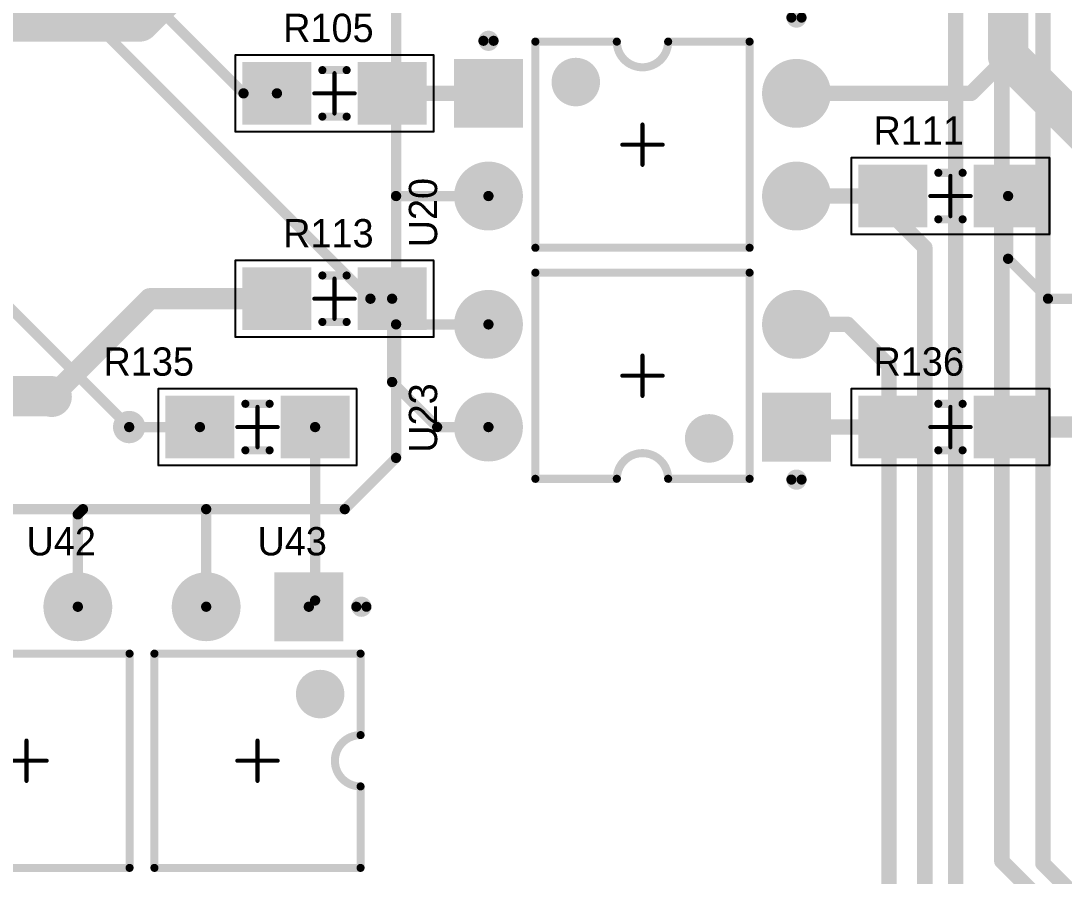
# Model space of a CAD drawing. Header units: millimetres. Extents: x 37 to 246, y 26 to 184.
# Drawn here: x 169.41 to 195.22, y 85.41 to 106.57 of the extents above; entities that cross this region are included whole.
import ezdxf

# ---------------------------------------------------------------- set-up
doc = ezdxf.new("R2010")
doc.units = ezdxf.units.MM
for name, color, linetype in [('BottomLayer', 5, 'Continuous'), ('BottomSolder', 6, 'Continuous'), ('Mechanical15', 56, 'Continuous'), ('MultiLayer', 9, 'Continuous'), ('PadHoleLayer', 156, 'Continuous'), ('TopLayer', 1, 'Continuous'), ('TopOverlay', 2, 'Continuous'), ('TopPaste', 8, 'Continuous'), ('TopSolder', 216, 'Continuous'), ('ViaHoleLayer', 16, 'Continuous')]:
    doc.layers.add(name, color=color, linetype=linetype)

msp = doc.modelspace()

# ---------------------------------------------------------------- linework, layer by layer
at = {"layer": 'BottomLayer'}
for points, const_width in [([(194.691, 85.725), (194.691, 118.999)], 0.381), ([(193.675, 85.779), (193.675, 111.76)], 0.381), ([(178.689, 102.235), (178.689, 110.49)], 0.254), ([(172.339, 106.553), (173.736, 107.95)], 1), ([(192.532, 85.09), (192.532, 108.458)], 0.381), ([(160.909, 106.553), (172.339, 106.553)], 1), ([(163.83, 104.775), (172.085, 96.52)], 0.254), ([(178.689, 99.06), (178.689, 102.235)], 0.254), ([(178.689, 102.235), (180.975, 102.235)], 0.254), ([(188.595, 102.235), (190.5, 102.235)], 0.381), ([(190.5, 102.235), (191.77, 100.965)], 0.381), ([(191.77, 84.455), (191.77, 100.965)], 0.381), ([(178.689, 95.758), (178.689, 99.06)], 0.254), ([(178.689, 99.06), (180.975, 99.06)], 0.254), ([(188.595, 99.06), (189.865, 99.06)], 0.381), ([(189.865, 99.06), (190.881, 98.044)], 0.381), ([(190.881, 66.294), (190.881, 98.044)], 0.381), ([(164.465, 97.282), (170.153, 97.282)], 1), ([(170.153, 97.282), (170.167, 97.269)], 1), ([(170.167, 97.282), (170.18, 97.282)], 0.524), ([(177.419, 94.488), (178.689, 95.758)], 0.254), ([(165.1, 94.488), (170.942, 94.488)], 0.254), ([(170.815, 94.361), (170.942, 94.488)], 0.254), ([(170.815, 92.075), (170.815, 94.361)], 0.254), ([(170.942, 94.488), (173.99, 94.488)], 0.254), ([(173.99, 94.488), (177.419, 94.488)], 0.254), ([(173.99, 92.075), (173.99, 94.488)], 0.254), ([(193.675, 85.779), (198.12, 81.334)], 0.381), ([(194.691, 85.725), (199.39, 81.026)], 0.381)]:
    msp.add_lwpolyline(points, dxfattribs=dict(at, const_width=const_width))
for points, const_width in [([(172.089, 106.553, 1), (172.589, 106.553, 1)], 0.5), ([(172.089, 106.553, 1), (172.589, 106.553, 1)], 0.5), ([(188.22, 104.775, 1), (188.97, 104.775, 1)], 0.75), ([(180.6, 102.235, 1), (181.35, 102.235, 1)], 0.75), ([(188.22, 102.235, 1), (188.97, 102.235, 1)], 0.75), ([(178.625, 102.235, 1), (178.752, 102.235, 1)], 0.127), ([(178.625, 102.235, 1), (178.752, 102.235, 1)], 0.127), ([(178.625, 102.235, 1), (178.752, 102.235, 1)], 0.127), ([(180.911, 102.235, 1), (181.038, 102.235, 1)], 0.127), ([(188.5, 102.235, 1), (188.69, 102.235, 1)], 0.191), ([(190.405, 102.235, 1), (190.595, 102.235, 1)], 0.191), ([(190.405, 102.235, 1), (190.595, 102.235, 1)], 0.191), ([(191.675, 100.965, 1), (191.865, 100.965, 1)], 0.191), ([(191.675, 100.965, 1), (191.865, 100.965, 1)], 0.191), ([(180.6, 99.06, 1), (181.35, 99.06, 1)], 0.75), ([(188.22, 99.06, 1), (188.97, 99.06, 1)], 0.75), ([(178.625, 99.06, 1), (178.752, 99.06, 1)], 0.127), ([(178.625, 99.06, 1), (178.752, 99.06, 1)], 0.127), ([(178.625, 99.06, 1), (178.752, 99.06, 1)], 0.127), ([(180.911, 99.06, 1), (181.038, 99.06, 1)], 0.127), ([(188.5, 99.06, 1), (188.69, 99.06, 1)], 0.191), ([(189.77, 99.06, 1), (189.96, 99.06, 1)], 0.191), ([(189.77, 99.06, 1), (189.96, 99.06, 1)], 0.191), ([(190.786, 98.044, 1), (190.976, 98.044, 1)], 0.191), ([(190.786, 98.044, 1), (190.976, 98.044, 1)], 0.191), ([(169.903, 97.282, 1), (170.403, 97.282, 1)], 0.5), ([(169.903, 97.282, 1), (170.403, 97.282, 1)], 0.5), ([(169.917, 97.269, 1), (170.417, 97.269, 1)], 0.5), ([(169.98, 97.282, 1), (170.38, 97.282, 1)], 0.4), ([(170.036, 97.282, 1), (170.298, 97.282, 1)], 0.262), ([(170.049, 97.282, 1), (170.311, 97.282, 1)], 0.262), ([(180.6, 96.52, 1), (181.35, 96.52, 1)], 0.75), ([(171.885, 96.52, 1), (172.285, 96.52, 1)], 0.4), ([(172.022, 96.52, 1), (172.149, 96.52, 1)], 0.127), ([(178.625, 95.758, 1), (178.752, 95.758, 1)], 0.127), ([(178.625, 95.758, 1), (178.752, 95.758, 1)], 0.127), ([(170.751, 94.361, 1), (170.879, 94.361, 1)], 0.127), ([(170.751, 94.361, 1), (170.879, 94.361, 1)], 0.127), ([(170.879, 94.488, 1), (171.006, 94.488, 1)], 0.127), ([(170.879, 94.488, 1), (171.006, 94.488, 1)], 0.127), ([(170.879, 94.488, 1), (171.006, 94.488, 1)], 0.127), ([(173.927, 94.488, 1), (174.054, 94.488, 1)], 0.127), ([(173.927, 94.488, 1), (174.054, 94.488, 1)], 0.127), ([(173.927, 94.488, 1), (174.054, 94.488, 1)], 0.127), ([(177.356, 94.488, 1), (177.482, 94.488, 1)], 0.127), ([(177.356, 94.488, 1), (177.482, 94.488, 1)], 0.127), ([(170.44, 92.075, 1), (171.19, 92.075, 1)], 0.75), ([(173.615, 92.075, 1), (174.365, 92.075, 1)], 0.75), ([(170.751, 92.075, 1), (170.879, 92.075, 1)], 0.127), ([(173.927, 92.075, 1), (174.054, 92.075, 1)], 0.127), ([(193.58, 85.779, 1), (193.77, 85.779, 1)], 0.191), ([(193.58, 85.779, 1), (193.77, 85.779, 1)], 0.191), ([(194.596, 85.725, 1), (194.786, 85.725, 1)], 0.191), ([(194.596, 85.725, 1), (194.786, 85.725, 1)], 0.191)]:
    msp.add_lwpolyline(points, format="xyb", close=True, dxfattribs=dict(at, const_width=const_width))
for points in [[(180.225, 104.025), (181.725, 104.025), (180.225, 105.525), (181.725, 105.525)], [(189.345, 97.27), (187.845, 97.27), (189.345, 95.77), (187.845, 95.77)], [(175.78, 92.825), (175.78, 91.325), (177.28, 92.825), (177.28, 91.325)]]:
    msp.add_solid(points, dxfattribs=at)
at = {"layer": 'BottomSolder', "const_width": 0.852}
for points in [[(188.169, 104.775, 1), (189.021, 104.775, 1)], [(180.549, 102.235, 1), (181.401, 102.235, 1)], [(188.169, 102.235, 1), (189.021, 102.235, 1)], [(180.549, 99.06, 1), (181.401, 99.06, 1)], [(188.169, 99.06, 1), (189.021, 99.06, 1)], [(180.549, 96.52, 1), (181.401, 96.52, 1)], [(170.389, 92.075, 1), (171.241, 92.075, 1)], [(173.564, 92.075, 1), (174.416, 92.075, 1)]]:
    msp.add_lwpolyline(points, format="xyb", close=True, dxfattribs=at)
at = {"layer": 'BottomSolder'}
for points in [[(180.123, 103.923), (181.827, 103.923), (180.123, 105.627), (181.827, 105.627)], [(189.447, 97.372), (187.743, 97.372), (189.447, 95.668), (187.743, 95.668)], [(175.678, 92.927), (175.678, 91.223), (177.382, 92.927), (177.382, 91.223)]]:
    msp.add_solid(points, dxfattribs=at)
at = {"layer": 'Mechanical15'}
for points, const_width in [([(174.715, 103.825), (174.715, 105.725)], 0.05), ([(174.715, 105.725), (179.615, 105.725)], 0.05), ([(179.615, 103.825), (179.615, 105.725)], 0.05), ([(177.165, 104.275), (177.165, 105.275)], 0.1), ([(176.665, 104.775), (177.665, 104.775)], 0.1), ([(184.785, 103.005), (184.785, 104.005)], 0.1), ([(174.715, 103.825), (179.615, 103.825)], 0.05), ([(184.285, 103.505), (185.285, 103.505)], 0.1), ([(189.955, 101.285), (189.955, 103.185)], 0.05), ([(189.955, 103.185), (194.855, 103.185)], 0.05), ([(194.855, 101.285), (194.855, 103.185)], 0.05), ([(192.405, 101.735), (192.405, 102.735)], 0.1), ([(191.905, 102.235), (192.905, 102.235)], 0.1), ([(189.955, 101.285), (194.855, 101.285)], 0.05), ([(174.715, 98.745), (174.715, 100.645)], 0.05), ([(174.715, 100.645), (179.615, 100.645)], 0.05), ([(179.615, 98.745), (179.615, 100.645)], 0.05), ([(177.165, 99.195), (177.165, 100.195)], 0.1), ([(176.665, 99.695), (177.665, 99.695)], 0.1), ([(174.715, 98.745), (179.615, 98.745)], 0.05), ([(184.785, 97.29), (184.785, 98.29)], 0.1), ([(184.285, 97.79), (185.285, 97.79)], 0.1), ([(172.81, 95.57), (172.81, 97.47)], 0.05), ([(172.81, 97.47), (177.71, 97.47)], 0.05), ([(177.71, 95.57), (177.71, 97.47)], 0.05), ([(189.955, 95.57), (189.955, 97.47)], 0.05), ([(189.955, 97.47), (194.855, 97.47)], 0.05), ([(194.855, 95.57), (194.855, 97.47)], 0.05), ([(175.26, 96.02), (175.26, 97.02)], 0.1), ([(192.405, 96.02), (192.405, 97.02)], 0.1), ([(174.76, 96.52), (175.76, 96.52)], 0.1), ([(191.905, 96.52), (192.905, 96.52)], 0.1), ([(172.81, 95.57), (177.71, 95.57)], 0.05), ([(189.955, 95.57), (194.855, 95.57)], 0.05), ([(169.545, 87.765), (169.545, 88.765)], 0.1), ([(175.26, 87.765), (175.26, 88.765)], 0.1), ([(169.045, 88.265), (170.045, 88.265)], 0.1), ([(174.76, 88.265), (175.76, 88.265)], 0.1)]:
    msp.add_lwpolyline(points, dxfattribs=dict(at, const_width=const_width))
for points, const_width in [([(174.703, 105.725, 1), (174.727, 105.725, 1)], 0.025), ([(174.703, 105.725, 1), (174.727, 105.725, 1)], 0.025), ([(179.603, 105.725, 1), (179.627, 105.725, 1)], 0.025), ([(179.603, 105.725, 1), (179.627, 105.725, 1)], 0.025), ([(177.14, 105.275, 1), (177.19, 105.275, 1)], 0.05), ([(176.64, 104.775, 1), (176.69, 104.775, 1)], 0.05), ([(177.64, 104.775, 1), (177.69, 104.775, 1)], 0.05), ([(177.14, 104.275, 1), (177.19, 104.275, 1)], 0.05), ([(184.76, 104.005, 1), (184.81, 104.005, 1)], 0.05), ([(174.703, 103.825, 1), (174.727, 103.825, 1)], 0.025), ([(174.703, 103.825, 1), (174.727, 103.825, 1)], 0.025), ([(179.603, 103.825, 1), (179.627, 103.825, 1)], 0.025), ([(179.603, 103.825, 1), (179.627, 103.825, 1)], 0.025), ([(184.26, 103.505, 1), (184.31, 103.505, 1)], 0.05), ([(185.26, 103.505, 1), (185.31, 103.505, 1)], 0.05), ([(184.76, 103.005, 1), (184.81, 103.005, 1)], 0.05), ([(189.943, 103.185, 1), (189.967, 103.185, 1)], 0.025), ([(189.943, 103.185, 1), (189.967, 103.185, 1)], 0.025), ([(194.843, 103.185, 1), (194.867, 103.185, 1)], 0.025), ([(194.843, 103.185, 1), (194.867, 103.185, 1)], 0.025), ([(192.38, 102.735, 1), (192.43, 102.735, 1)], 0.05), ([(191.88, 102.235, 1), (191.93, 102.235, 1)], 0.05), ([(192.88, 102.235, 1), (192.93, 102.235, 1)], 0.05), ([(192.38, 101.735, 1), (192.43, 101.735, 1)], 0.05), ([(189.943, 101.285, 1), (189.967, 101.285, 1)], 0.025), ([(189.943, 101.285, 1), (189.967, 101.285, 1)], 0.025), ([(194.843, 101.285, 1), (194.867, 101.285, 1)], 0.025), ([(194.843, 101.285, 1), (194.867, 101.285, 1)], 0.025), ([(174.703, 100.645, 1), (174.727, 100.645, 1)], 0.025), ([(174.703, 100.645, 1), (174.727, 100.645, 1)], 0.025), ([(179.603, 100.645, 1), (179.627, 100.645, 1)], 0.025), ([(179.603, 100.645, 1), (179.627, 100.645, 1)], 0.025), ([(177.14, 100.195, 1), (177.19, 100.195, 1)], 0.05), ([(176.64, 99.695, 1), (176.69, 99.695, 1)], 0.05), ([(177.64, 99.695, 1), (177.69, 99.695, 1)], 0.05), ([(177.14, 99.195, 1), (177.19, 99.195, 1)], 0.05), ([(174.703, 98.745, 1), (174.727, 98.745, 1)], 0.025), ([(174.703, 98.745, 1), (174.727, 98.745, 1)], 0.025), ([(179.603, 98.745, 1), (179.627, 98.745, 1)], 0.025), ([(179.603, 98.745, 1), (179.627, 98.745, 1)], 0.025), ([(184.76, 98.29, 1), (184.81, 98.29, 1)], 0.05), ([(184.26, 97.79, 1), (184.31, 97.79, 1)], 0.05), ([(185.26, 97.79, 1), (185.31, 97.79, 1)], 0.05), ([(172.798, 97.47, 1), (172.822, 97.47, 1)], 0.025), ([(172.798, 97.47, 1), (172.822, 97.47, 1)], 0.025), ([(177.698, 97.47, 1), (177.722, 97.47, 1)], 0.025), ([(177.698, 97.47, 1), (177.722, 97.47, 1)], 0.025), ([(184.76, 97.29, 1), (184.81, 97.29, 1)], 0.05), ([(189.943, 97.47, 1), (189.967, 97.47, 1)], 0.025), ([(189.943, 97.47, 1), (189.967, 97.47, 1)], 0.025), ([(194.843, 97.47, 1), (194.867, 97.47, 1)], 0.025), ([(194.843, 97.47, 1), (194.867, 97.47, 1)], 0.025), ([(175.235, 97.02, 1), (175.285, 97.02, 1)], 0.05), ([(192.38, 97.02, 1), (192.43, 97.02, 1)], 0.05), ([(174.735, 96.52, 1), (174.785, 96.52, 1)], 0.05), ([(175.735, 96.52, 1), (175.785, 96.52, 1)], 0.05), ([(191.88, 96.52, 1), (191.93, 96.52, 1)], 0.05), ([(192.88, 96.52, 1), (192.93, 96.52, 1)], 0.05), ([(175.235, 96.02, 1), (175.285, 96.02, 1)], 0.05), ([(192.38, 96.02, 1), (192.43, 96.02, 1)], 0.05), ([(172.798, 95.57, 1), (172.822, 95.57, 1)], 0.025), ([(172.798, 95.57, 1), (172.822, 95.57, 1)], 0.025), ([(177.698, 95.57, 1), (177.722, 95.57, 1)], 0.025), ([(177.698, 95.57, 1), (177.722, 95.57, 1)], 0.025), ([(189.943, 95.57, 1), (189.967, 95.57, 1)], 0.025), ([(189.943, 95.57, 1), (189.967, 95.57, 1)], 0.025), ([(194.843, 95.57, 1), (194.867, 95.57, 1)], 0.025), ([(194.843, 95.57, 1), (194.867, 95.57, 1)], 0.025), ([(169.52, 88.765, 1), (169.57, 88.765, 1)], 0.05), ([(175.235, 88.765, 1), (175.285, 88.765, 1)], 0.05), ([(170.02, 88.265, 1), (170.07, 88.265, 1)], 0.05), ([(174.735, 88.265, 1), (174.785, 88.265, 1)], 0.05), ([(175.735, 88.265, 1), (175.785, 88.265, 1)], 0.05), ([(169.52, 87.765, 1), (169.57, 87.765, 1)], 0.05), ([(175.235, 87.765, 1), (175.285, 87.765, 1)], 0.05)]:
    msp.add_lwpolyline(points, format="xyb", close=True, dxfattribs=dict(at, const_width=const_width))
at = {"layer": 'MultiLayer', "const_width": 0.4}
for points in [[(169.98, 97.282, 1), (170.38, 97.282, 1)], [(171.885, 96.52, 1), (172.285, 96.52, 1)]]:
    msp.add_lwpolyline(points, format="xyb", close=True, dxfattribs=at)
at = {"layer": 'PadHoleLayer', "const_width": 0.45}
for points in [[(180.75, 104.775, 1), (181.2, 104.775, 1)], [(188.37, 104.775, 1), (188.82, 104.775, 1)], [(180.75, 102.235, 1), (181.2, 102.235, 1)], [(188.37, 102.235, 1), (188.82, 102.235, 1)], [(180.75, 99.06, 1), (181.2, 99.06, 1)], [(188.37, 99.06, 1), (188.82, 99.06, 1)], [(180.75, 96.52, 1), (181.2, 96.52, 1)], [(188.37, 96.52, 1), (188.82, 96.52, 1)], [(170.59, 92.075, 1), (171.04, 92.075, 1)], [(173.765, 92.075, 1), (174.215, 92.075, 1)], [(176.305, 92.075, 1), (176.755, 92.075, 1)]]:
    msp.add_lwpolyline(points, format="xyb", close=True, dxfattribs=at)
at = {"layer": 'TopLayer'}
for points, const_width in [([(156.574, 123.115), (174.914, 104.775)], 0.254), ([(166.951, 110.798), (178.054, 99.695)], 0.254), ([(193.83, 105.692), (193.83, 107.95)], 1), ([(193.83, 105.692), (196.906, 102.616)], 1), ([(192.913, 104.775), (193.83, 105.692)], 0.384), ([(174.914, 104.775), (175.74, 104.775)], 0.254), ([(178.59, 104.775), (180.975, 104.775)], 0.384), ([(188.595, 104.775), (192.913, 104.775)], 0.384), ([(188.595, 102.235), (190.98, 102.235)], 0.381), ([(193.83, 100.683), (193.83, 102.235)], 0.254), ([(193.83, 100.683), (194.818, 99.695)], 0.254), ([(170.18, 97.282), (172.593, 99.695)], 0.524), ([(172.593, 99.695), (175.74, 99.695)], 0.524), ([(178.054, 99.695), (178.59, 99.695)], 0.254), ([(178.59, 97.635), (178.59, 99.695)], 0.254), ([(194.818, 99.695), (200.025, 99.695)], 0.254), ([(178.59, 97.635), (179.705, 96.52)], 0.254), ([(168.303, 97.282), (170.18, 97.282)], 0.524), ([(172.085, 96.52), (173.835, 96.52)], 0.254), ([(176.685, 92.23), (176.685, 96.52)], 0.254), ([(179.705, 96.52), (180.975, 96.52)], 0.254), ([(188.595, 96.52), (190.98, 96.52)], 0.381), ([(193.83, 96.52), (199.263, 96.52)], 0.524), ([(176.53, 92.075), (176.685, 92.23)], 0.254)]:
    msp.add_lwpolyline(points, dxfattribs=dict(at, const_width=const_width))
for points, const_width in [([(193.58, 105.692, 1), (194.08, 105.692, 1)], 0.5), ([(193.58, 105.692, 1), (194.08, 105.692, 1)], 0.5), ([(193.734, 105.692, 1), (193.926, 105.692, 1)], 0.192), ([(188.22, 104.775, 1), (188.97, 104.775, 1)], 0.75), ([(174.851, 104.775, 1), (174.978, 104.775, 1)], 0.127), ([(174.851, 104.775, 1), (174.978, 104.775, 1)], 0.127), ([(175.677, 104.775, 1), (175.804, 104.775, 1)], 0.127), ([(178.494, 104.775, 1), (178.686, 104.775, 1)], 0.192), ([(180.879, 104.775, 1), (181.071, 104.775, 1)], 0.192), ([(188.499, 104.775, 1), (188.691, 104.775, 1)], 0.192), ([(192.817, 104.775, 1), (193.009, 104.775, 1)], 0.192), ([(192.817, 104.775, 1), (193.009, 104.775, 1)], 0.192), ([(180.6, 102.235, 1), (181.35, 102.235, 1)], 0.75), ([(188.22, 102.235, 1), (188.97, 102.235, 1)], 0.75), ([(188.5, 102.235, 1), (188.69, 102.235, 1)], 0.191), ([(190.885, 102.235, 1), (191.075, 102.235, 1)], 0.191), ([(193.767, 102.235, 1), (193.894, 102.235, 1)], 0.127), ([(193.767, 100.683, 1), (193.894, 100.683, 1)], 0.127), ([(193.767, 100.683, 1), (193.894, 100.683, 1)], 0.127), ([(172.462, 99.695, 1), (172.724, 99.695, 1)], 0.262), ([(172.462, 99.695, 1), (172.724, 99.695, 1)], 0.262), ([(175.609, 99.695, 1), (175.871, 99.695, 1)], 0.262), ([(177.99, 99.695, 1), (178.118, 99.695, 1)], 0.127), ([(177.99, 99.695, 1), (178.118, 99.695, 1)], 0.127), ([(178.527, 99.695, 1), (178.654, 99.695, 1)], 0.127), ([(178.527, 99.695, 1), (178.654, 99.695, 1)], 0.127), ([(180.6, 99.06, 1), (181.35, 99.06, 1)], 0.75), ([(188.22, 99.06, 1), (188.97, 99.06, 1)], 0.75), ([(194.755, 99.695, 1), (194.881, 99.695, 1)], 0.127), ([(194.755, 99.695, 1), (194.881, 99.695, 1)], 0.127), ([(169.98, 97.282, 1), (170.38, 97.282, 1)], 0.4), ([(178.527, 97.635, 1), (178.654, 97.635, 1)], 0.127), ([(178.527, 97.635, 1), (178.654, 97.635, 1)], 0.127), ([(170.049, 97.282, 1), (170.311, 97.282, 1)], 0.262), ([(170.049, 97.282, 1), (170.311, 97.282, 1)], 0.262), ([(180.6, 96.52, 1), (181.35, 96.52, 1)], 0.75), ([(171.885, 96.52, 1), (172.285, 96.52, 1)], 0.4), ([(172.022, 96.52, 1), (172.149, 96.52, 1)], 0.127), ([(173.772, 96.52, 1), (173.899, 96.52, 1)], 0.127), ([(176.622, 96.52, 1), (176.749, 96.52, 1)], 0.127), ([(179.642, 96.52, 1), (179.768, 96.52, 1)], 0.127), ([(179.642, 96.52, 1), (179.768, 96.52, 1)], 0.127), ([(180.911, 96.52, 1), (181.038, 96.52, 1)], 0.127), ([(188.5, 96.52, 1), (188.69, 96.52, 1)], 0.191), ([(190.885, 96.52, 1), (191.075, 96.52, 1)], 0.191), ([(193.699, 96.52, 1), (193.961, 96.52, 1)], 0.262), ([(170.44, 92.075, 1), (171.19, 92.075, 1)], 0.75), ([(173.615, 92.075, 1), (174.365, 92.075, 1)], 0.75), ([(176.466, 92.075, 1), (176.594, 92.075, 1)], 0.127), ([(176.622, 92.23, 1), (176.749, 92.23, 1)], 0.127), ([(176.622, 92.23, 1), (176.749, 92.23, 1)], 0.127)]:
    msp.add_lwpolyline(points, format="xyb", close=True, dxfattribs=dict(at, const_width=const_width))
for points in [[(174.99, 105.45), (174.99, 104.1), (176.49, 105.45), (176.49, 104.1)], [(177.84, 105.45), (177.84, 104.1), (179.34, 105.45), (179.34, 104.1)], [(180.225, 104.025), (181.725, 104.025), (180.225, 105.525), (181.725, 105.525)], [(190.23, 102.91), (190.23, 101.56), (191.73, 102.91), (191.73, 101.56)], [(193.08, 102.91), (193.08, 101.56), (194.58, 102.91), (194.58, 101.56)], [(174.99, 100.37), (174.99, 99.02), (176.49, 100.37), (176.49, 99.02)], [(177.84, 100.37), (177.84, 99.02), (179.34, 100.37), (179.34, 99.02)], [(173.085, 97.195), (173.085, 95.845), (174.585, 97.195), (174.585, 95.845)], [(175.935, 97.195), (175.935, 95.845), (177.435, 97.195), (177.435, 95.845)], [(189.345, 97.27), (187.845, 97.27), (189.345, 95.77), (187.845, 95.77)], [(191.73, 95.845), (191.73, 97.195), (190.23, 95.845), (190.23, 97.195)], [(194.58, 95.845), (194.58, 97.195), (193.08, 95.845), (193.08, 97.195)], [(175.78, 92.825), (175.78, 91.325), (177.28, 92.825), (177.28, 91.325)]]:
    msp.add_solid(points, dxfattribs=at)
at = {"layer": 'TopOverlay'}
for points, const_width in [([(188.72, 106.65, 1), (188.47, 106.65, 1)], 0.25), ([(188.407, 106.65, 1), (188.532, 106.65, 1)], 0.125), ([(188.658, 106.65, 1), (188.783, 106.65, 1)], 0.125), ([(181.1, 106.075, 1), (180.85, 106.075, 1)], 0.25), ([(180.787, 106.075, 1), (180.912, 106.075, 1)], 0.125), ([(181.038, 106.075, 1), (181.163, 106.075, 1)], 0.125), ([(182.085, 106.055, 1), (182.185, 106.055, 1)], 0.1), ([(182.085, 106.055, 1), (182.185, 106.055, 1)], 0.1), ([(184.1, 106.055, 1), (184.2, 106.055, 1)], 0.1), ([(184.1, 106.055, 1), (184.2, 106.055, 1)], 0.1), ([(185.37, 106.055, 1), (185.47, 106.055, 1)], 0.1), ([(185.37, 106.055, 1), (185.47, 106.055, 1)], 0.1), ([(187.385, 106.055, 1), (187.485, 106.055, 1)], 0.1), ([(187.385, 106.055, 1), (187.485, 106.055, 1)], 0.1), ([(183.435, 105.055, 1), (182.835, 105.055, 1)], 0.6), ([(176.815, 105.35, 1), (176.915, 105.35, 1)], 0.1), ([(177.415, 105.35, 1), (177.515, 105.35, 1)], 0.1), ([(182.685, 105.055, 1), (182.985, 105.055, 1)], 0.3), ([(183.285, 105.055, 1), (183.585, 105.055, 1)], 0.3), ([(176.815, 104.2, 1), (176.915, 104.2, 1)], 0.1), ([(177.415, 104.2, 1), (177.515, 104.2, 1)], 0.1), ([(192.055, 102.81, 1), (192.155, 102.81, 1)], 0.1), ([(192.655, 102.81, 1), (192.755, 102.81, 1)], 0.1), ([(192.055, 101.66, 1), (192.155, 101.66, 1)], 0.1), ([(192.655, 101.66, 1), (192.755, 101.66, 1)], 0.1), ([(182.085, 100.955, 1), (182.185, 100.955, 1)], 0.1), ([(182.085, 100.955, 1), (182.185, 100.955, 1)], 0.1), ([(187.385, 100.955, 1), (187.485, 100.955, 1)], 0.1), ([(187.385, 100.955, 1), (187.485, 100.955, 1)], 0.1), ([(182.085, 100.34, 1), (182.185, 100.34, 1)], 0.1), ([(182.085, 100.34, 1), (182.185, 100.34, 1)], 0.1), ([(187.385, 100.34, 1), (187.485, 100.34, 1)], 0.1), ([(187.385, 100.34, 1), (187.485, 100.34, 1)], 0.1), ([(176.815, 100.27, 1), (176.915, 100.27, 1)], 0.1), ([(177.415, 100.27, 1), (177.515, 100.27, 1)], 0.1), ([(176.815, 99.12, 1), (176.915, 99.12, 1)], 0.1), ([(177.415, 99.12, 1), (177.515, 99.12, 1)], 0.1), ([(174.91, 97.095, 1), (175.01, 97.095, 1)], 0.1), ([(175.51, 97.095, 1), (175.61, 97.095, 1)], 0.1), ([(192.055, 97.095, 1), (192.155, 97.095, 1)], 0.1), ([(192.655, 97.095, 1), (192.755, 97.095, 1)], 0.1), ([(186.735, 96.24, 1), (186.135, 96.24, 1)], 0.6), ([(185.985, 96.24, 1), (186.285, 96.24, 1)], 0.3), ([(186.585, 96.24, 1), (186.885, 96.24, 1)], 0.3), ([(174.91, 95.945, 1), (175.01, 95.945, 1)], 0.1), ([(175.51, 95.945, 1), (175.61, 95.945, 1)], 0.1), ([(192.055, 95.945, 1), (192.155, 95.945, 1)], 0.1), ([(192.655, 95.945, 1), (192.755, 95.945, 1)], 0.1), ([(182.085, 95.24, 1), (182.185, 95.24, 1)], 0.1), ([(182.085, 95.24, 1), (182.185, 95.24, 1)], 0.1), ([(184.1, 95.24, 1), (184.2, 95.24, 1)], 0.1), ([(184.1, 95.24, 1), (184.2, 95.24, 1)], 0.1), ([(185.37, 95.24, 1), (185.47, 95.24, 1)], 0.1), ([(185.37, 95.24, 1), (185.47, 95.24, 1)], 0.1), ([(187.385, 95.24, 1), (187.485, 95.24, 1)], 0.1), ([(187.385, 95.24, 1), (187.485, 95.24, 1)], 0.1), ([(188.72, 95.22, 1), (188.47, 95.22, 1)], 0.25), ([(188.407, 95.22, 1), (188.532, 95.22, 1)], 0.125), ([(188.658, 95.22, 1), (188.783, 95.22, 1)], 0.125), ([(177.955, 92.075, 1), (177.705, 92.075, 1)], 0.25), ([(177.642, 92.075, 1), (177.767, 92.075, 1)], 0.125), ([(177.893, 92.075, 1), (178.018, 92.075, 1)], 0.125), ([(172.045, 90.915, 1), (172.145, 90.915, 1)], 0.1), ([(172.045, 90.915, 1), (172.145, 90.915, 1)], 0.1), ([(172.66, 90.915, 1), (172.76, 90.915, 1)], 0.1), ([(172.66, 90.915, 1), (172.76, 90.915, 1)], 0.1), ([(177.76, 90.915, 1), (177.86, 90.915, 1)], 0.1), ([(177.76, 90.915, 1), (177.86, 90.915, 1)], 0.1), ([(177.11, 89.915, 1), (176.51, 89.915, 1)], 0.6), ([(176.36, 89.915, 1), (176.66, 89.915, 1)], 0.3), ([(176.96, 89.915, 1), (177.26, 89.915, 1)], 0.3), ([(177.76, 88.9, 1), (177.86, 88.9, 1)], 0.1), ([(177.76, 88.9, 1), (177.86, 88.9, 1)], 0.1), ([(177.76, 87.63, 1), (177.86, 87.63, 1)], 0.1), ([(177.76, 87.63, 1), (177.86, 87.63, 1)], 0.1), ([(172.045, 85.615, 1), (172.145, 85.615, 1)], 0.1), ([(172.045, 85.615, 1), (172.145, 85.615, 1)], 0.1), ([(172.66, 85.615, 1), (172.76, 85.615, 1)], 0.1), ([(172.66, 85.615, 1), (172.76, 85.615, 1)], 0.1), ([(177.76, 85.615, 1), (177.86, 85.615, 1)], 0.1), ([(177.76, 85.615, 1), (177.86, 85.615, 1)], 0.1)]:
    msp.add_lwpolyline(points, format="xyb", close=True, dxfattribs=dict(at, const_width=const_width))
at = {"layer": 'TopOverlay', "const_width": 0.2}
for points in [[(182.135, 106.055), (184.15, 106.055)], [(182.135, 100.955), (182.135, 106.055)], [(185.42, 106.055), (187.435, 106.055)], [(187.435, 100.955), (187.435, 106.055)], [(176.865, 105.35), (177.465, 105.35)], [(176.865, 104.2), (177.465, 104.2)], [(192.105, 102.81), (192.705, 102.81)], [(192.105, 101.66), (192.705, 101.66)], [(182.135, 100.955), (187.435, 100.955)], [(182.135, 95.24), (182.135, 100.34)], [(182.135, 100.34), (187.435, 100.34)], [(187.435, 95.24), (187.435, 100.34)], [(176.865, 100.27), (177.465, 100.27)], [(176.865, 99.12), (177.465, 99.12)], [(174.96, 97.095), (175.56, 97.095)], [(192.105, 97.095), (192.705, 97.095)], [(174.96, 95.945), (175.56, 95.945)], [(192.105, 95.945), (192.705, 95.945)], [(182.135, 95.24), (184.15, 95.24)], [(185.42, 95.24), (187.435, 95.24)], [(166.995, 90.915), (172.095, 90.915)], [(172.095, 85.615), (172.095, 90.915)], [(172.71, 85.615), (172.71, 90.915)], [(172.71, 90.915), (177.81, 90.915)], [(177.81, 88.9), (177.81, 90.915)], [(177.81, 85.615), (177.81, 87.63)], [(166.995, 85.615), (172.095, 85.615)], [(172.71, 85.615), (177.81, 85.615)]]:
    msp.add_lwpolyline(points, dxfattribs=at)
for points in [[(185.42, 106.055, -1), (184.15, 106.055)], [(184.15, 95.24, -1), (185.42, 95.24)], [(177.81, 87.63, -1), (177.81, 88.9)]]:
    msp.add_lwpolyline(points, format="xyb", dxfattribs=at)
at = {"layer": 'TopPaste'}
for points in [[(174.99, 105.45), (174.99, 104.1), (176.49, 105.45), (176.49, 104.1)], [(177.84, 105.45), (177.84, 104.1), (179.34, 105.45), (179.34, 104.1)], [(190.23, 102.91), (190.23, 101.56), (191.73, 102.91), (191.73, 101.56)], [(193.08, 102.91), (193.08, 101.56), (194.58, 102.91), (194.58, 101.56)], [(174.99, 100.37), (174.99, 99.02), (176.49, 100.37), (176.49, 99.02)], [(177.84, 100.37), (177.84, 99.02), (179.34, 100.37), (179.34, 99.02)], [(173.085, 97.195), (173.085, 95.845), (174.585, 97.195), (174.585, 95.845)], [(175.935, 97.195), (175.935, 95.845), (177.435, 97.195), (177.435, 95.845)], [(191.73, 95.845), (191.73, 97.195), (190.23, 95.845), (190.23, 97.195)], [(194.58, 95.845), (194.58, 97.195), (193.08, 95.845), (193.08, 97.195)]]:
    msp.add_solid(points, dxfattribs=at)
at = {"layer": 'TopSolder', "const_width": 0.852}
for points in [[(188.169, 104.775, 1), (189.021, 104.775, 1)], [(180.549, 102.235, 1), (181.401, 102.235, 1)], [(188.169, 102.235, 1), (189.021, 102.235, 1)], [(180.549, 99.06, 1), (181.401, 99.06, 1)], [(188.169, 99.06, 1), (189.021, 99.06, 1)], [(180.549, 96.52, 1), (181.401, 96.52, 1)], [(170.389, 92.075, 1), (171.241, 92.075, 1)], [(173.564, 92.075, 1), (174.416, 92.075, 1)]]:
    msp.add_lwpolyline(points, format="xyb", close=True, dxfattribs=at)
at = {"layer": 'TopSolder'}
for points in [[(180.123, 103.923), (181.827, 103.923), (180.123, 105.627), (181.827, 105.627)], [(174.888, 105.552), (174.888, 103.998), (176.592, 105.552), (176.592, 103.998)], [(177.738, 105.552), (177.738, 103.998), (179.442, 105.552), (179.442, 103.998)], [(190.128, 103.012), (190.128, 101.458), (191.832, 103.012), (191.832, 101.458)], [(192.978, 103.012), (192.978, 101.458), (194.682, 103.012), (194.682, 101.458)], [(174.888, 100.472), (174.888, 98.918), (176.592, 100.472), (176.592, 98.918)], [(177.738, 100.472), (177.738, 98.918), (179.442, 100.472), (179.442, 98.918)], [(189.447, 97.372), (187.743, 97.372), (189.447, 95.668), (187.743, 95.668)], [(172.983, 97.297), (172.983, 95.743), (174.687, 97.297), (174.687, 95.743)], [(175.833, 97.297), (175.833, 95.743), (177.537, 97.297), (177.537, 95.743)], [(191.832, 95.743), (191.832, 97.297), (190.128, 95.743), (190.128, 97.297)], [(194.682, 95.743), (194.682, 97.297), (192.978, 95.743), (192.978, 97.297)], [(175.678, 92.927), (175.678, 91.223), (177.382, 92.927), (177.382, 91.223)]]:
    msp.add_solid(points, dxfattribs=at)
at = {"layer": 'ViaHoleLayer', "const_width": 0.2}
for points in [[(170.08, 97.282, 1), (170.28, 97.282, 1)], [(171.985, 96.52, 1), (172.185, 96.52, 1)]]:
    msp.add_lwpolyline(points, format="xyb", close=True, dxfattribs=at)

# ---------------------------------------------------------------- texts
at = {"layer": 'TopOverlay'}
for s, p in [('R105', (175.895, 106.045)), ('R111', (190.5, 103.505)), ('R113', (175.895, 100.965)), ('R135', (171.45, 97.79)), ('R136', (190.5, 97.79)), ('U42', (169.545, 93.345)), ('U43', (175.26, 93.345))]:
    msp.add_text(s, height=0.7, dxfattribs=at).set_placement(p)
for s, p in [('U20', (179.705, 100.965)), ('U23', (179.705, 95.885))]:
    msp.add_text(s, height=0.7, rotation=90, dxfattribs=at).set_placement(p)

doc.saveas('drawing.dxf')
